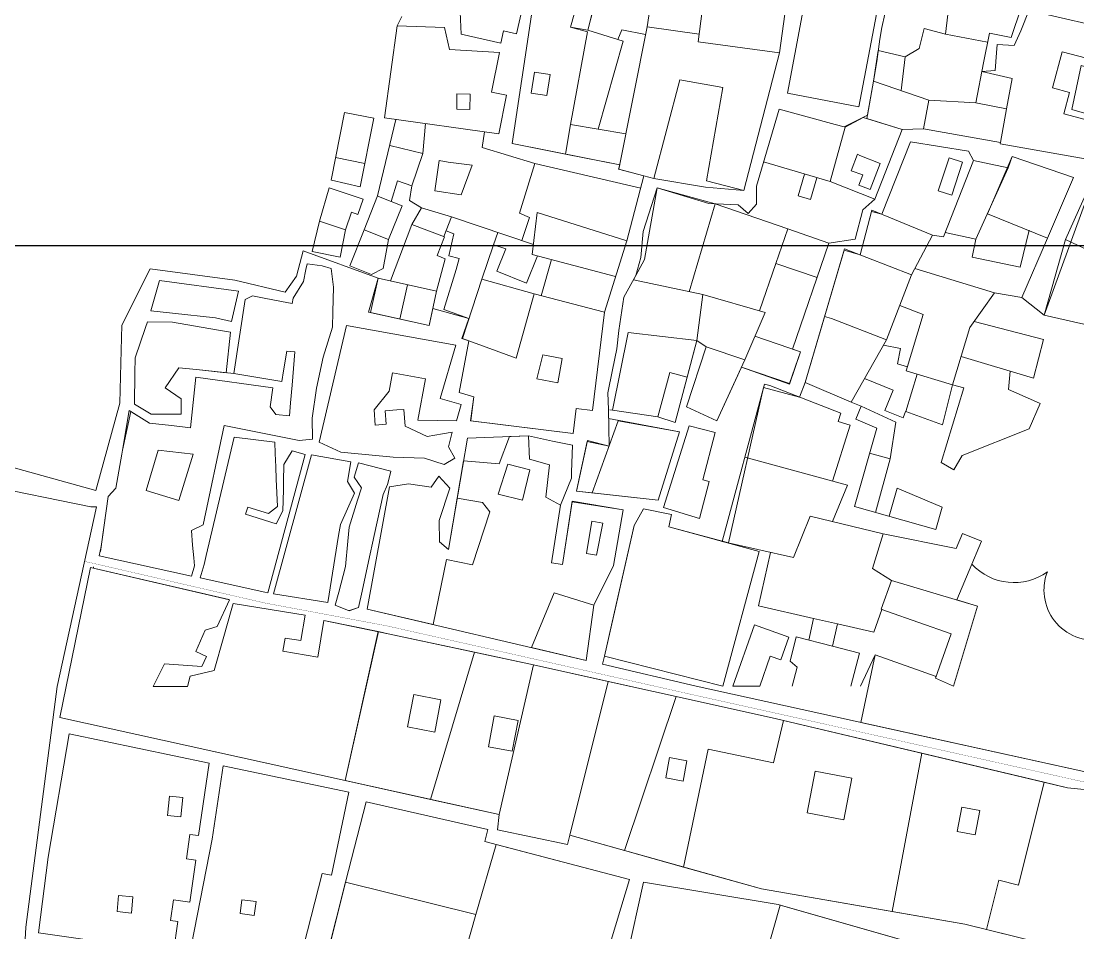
# Model space of a CAD drawing. Header units: millimetres. Extents: x 4203764 to 12476749, y 34048 to 3000914.
# Drawn here: x 11521632 to 11624253, y 2479745 to 2568252 of the extents above; entities that cross this region are included whole.
import ezdxf

# ---------------------------------------------------------------- set-up
doc = ezdxf.new("R2010")
doc.units = ezdxf.units.MM
doc.header["$MEASUREMENT"] = 0
for name, color, linetype, lineweight in [('2', 240, 'Continuous', 25), ('4', 1, 'Continuous', 35), ('building property', 253, 'Continuous', 15), ('streets', 254, 'Continuous', 9)]:
    doc.layers.add(name, color=color, linetype=linetype, lineweight=lineweight)

msp = doc.modelspace()

# ---------------------------------------------------------------- linework, layer by layer
at = {"layer": '2', "const_width": 23.31871}
msp.add_lwpolyline([(11641556.98964, 2479770.6626), (11636152.15864, 2482433.8614), (11637302.27556, 2491127.63066), (11638548.54824, 2498676.23301), (11627983.84877, 2499994.51256), (11627342.22874, 2493837.97708), (11604076.07964, 2499032.66653), (11587304.25409, 2502761.52958), (11557089.79713, 2509560.35222), (11545210.16148, 2511783.78421), (11528594.14751, 2515628.6737), (11527803.18451, 2515801.66313)], dxfattribs=at)
at = {"layer": '4', "lineweight": 30}
msp.add_xline((11792562.75326, 2546470.7114), (1, 0), dxfattribs=at)
at = {"layer": 'building property'}
for p, q in [((11555018.34295, 2554444.77969), (11552165.55516, 2555004.20156)), ((11567509.71298, 2546545.78988), (11567914.53539, 2547748.78054)), ((11559143.74596, 2542667.51744), (11558401.90114, 2539332.58944)), ((11555124.88169, 2492448.77197), (11553122.02133, 2484676.02581)), ((11566938.09128, 2489786.56275), (11555124.88169, 2492448.77197)), ((11582085.30097, 2484679.94973), (11578583.69119, 2468886.06009)), ((11595135.80073, 2482486.01384), (11582085.30097, 2484679.94973)), ((11610195.13806, 2478209.10603), (11595135.80073, 2482486.01384))]:
    msp.add_line(p, q, dxfattribs=at)
for points in [[(11595276.20758, 2565164.87881), (11597097.88269, 2578336.88861), (11584765.46389, 2580840.83265), (11582760.13901, 2570964.21167), (11577792.42745, 2571899.06854), (11577913.96384, 2573304.19981), (11564492.57804, 2574465.07839), (11564121.67807, 2571988.83198), (11564371.57716, 2566974.82759), (11568214.68092, 2566109.71068), (11568485.90116, 2567314.55078), (11569753.80134, 2567029.13515), (11570618.79663, 2570871.69868), (11577139.61719, 2569259.18259), (11576670.15087, 2567360.71742), (11574990.70426, 2567665.29966), (11575324.41078, 2568914.67566), (11572060.66351, 2569786.41782), (11571186.90697, 2568854.83813), (11569321.11587, 2556369.18117), (11579757.77211, 2554289.02791), (11579649.08272, 2553878.05726), (11582107.92962, 2553227.7661)], [(11590303.75099, 2579417.55726), (11597097.88269, 2578336.88861), (11595276.20758, 2565164.87881), (11587365.90789, 2566258.86494), (11587778.78626, 2569244.26997), (11588746.32505, 2569110.46037), (11592648.2927, 2569668.30774), (11593331.00633, 2575655.52733), (11589640.58011, 2576076.34108), (11590303.75099, 2579417.55726)], [(11564492.57804, 2574465.07839), (11564121.67807, 2571988.83198), (11564371.57716, 2566974.82759), (11568214.68092, 2566109.71068), (11568485.90116, 2567314.55078), (11569753.80134, 2567029.13515), (11570618.79663, 2570871.69868), (11577139.61719, 2569259.18259)], [(11588118.27124, 2569197.31955), (11588295.19207, 2572129.37426), (11583199.43855, 2572885.3091), (11582428.69212, 2567689.71071), (11587467.41865, 2566992.86013)], [(11596047.91981, 2561256.65596), (11596048.84616, 2561256.41004), (11602985.93978, 2559947.04871), (11605232.51516, 2571849.57196), (11598294.37889, 2573158.56303), (11596047.90686, 2561256.58734)], [(11598294.4822, 2573159.11059), (11605232.51516, 2571849.57196), (11602985.93978, 2559947.04871), (11596048.84616, 2561256.41004), (11598294.4822, 2573159.11059)], [(11582910.26046, 2570935.96082), (11577792.42745, 2571899.06854), (11576670.15087, 2567360.71742)], [(11607494.13031, 2564773.34969), (11608833.02457, 2565609.84704), (11609334.47499, 2567532.77611), (11611397.49133, 2566994.79454), (11611838.90597, 2570851.59457)], [(11574506.25385, 2555335.71974), (11569321.11587, 2556369.18117), (11571186.90697, 2568854.83813), (11572060.66351, 2569786.41782), (11575324.41078, 2568914.67566), (11574990.70426, 2567665.29966), (11576644.80301, 2567223.49229), (11574978.99296, 2558205.33519)], [(11562760.11163, 2567626.67367), (11563244.52687, 2565501.79449), (11568080.38807, 2565213.92356), (11567315.02363, 2561343.07967), (11568766.69282, 2561056.04769), (11568029.04112, 2557325.36145), (11556908.98694, 2558864.20602), (11558143.92603, 2567788.16747), (11562760.11163, 2567626.67367)], [(11595276.20758, 2565164.87881), (11591823.01302, 2551809.75012), (11588200.33902, 2552746.4538), (11589779.42911, 2561819.72025), (11585613.4419, 2562544.75894), (11583081.29565, 2552970.34002), (11579674.51979, 2553871.32992), (11582428.69212, 2567689.71071)], [(11576670.15087, 2567360.71742), (11580103.26551, 2566294.18033), (11577670.29855, 2557761.97076)], [(11579589.38625, 2566453.82291), (11579951.3696, 2567405.25043), (11582279.5095, 2566941.22366)], [(11611397.49133, 2566994.79454), (11615485.14006, 2566197.95548)], [(11627549.56952, 2567431.81584), (11628380.07164, 2566952.75851), (11627308.81662, 2564081.93205), (11622718.52933, 2565279.69071), (11621802.38644, 2561768.667), (11623451.17819, 2561338.44239), (11622903.66411, 2559240.15081), (11626418.7203, 2558322.95571), (11625495.92717, 2554786.44565), (11616721.29005, 2556331.33237)], [(11547260.15995, 2541942.05269), (11548359.16366, 2543482.83028), (11549012.33668, 2545962.55257), (11556304.53354, 2543299.09181), (11555562.68872, 2539964.16381), (11561241.11355, 2538701.01508), (11561612.03597, 2540368.47908), (11565116.98324, 2539383.85702), (11564419.32969, 2537452.49001), (11565114.68891, 2537201.31049), (11564159.02813, 2532201.11981), (11565580.37516, 2531765.18041), (11565298.0374, 2529437.08505), (11575249.71694, 2528230.20369), (11575543.24874, 2530650.60268), (11577116.08363, 2530459.85848), (11578272.08553, 2539991.99708), (11580445.06041, 2546940.21201), (11582107.92962, 2553227.7661), (11583081.29565, 2552970.34002), (11588093.99747, 2552135.42777), (11591823.01302, 2551809.75012), (11595276.20758, 2565164.87881)], [(11607080.84371, 2561503.64042), (11607494.13031, 2564773.34969), (11604871.73489, 2565416.58757), (11604397.80217, 2562436.10187)], [(11626418.7203, 2558322.95571), (11622903.66411, 2559240.15081), (11623451.17819, 2561338.44239), (11621802.38644, 2561768.667), (11622718.52933, 2565279.69071), (11627308.81662, 2564081.93205)], [(11615094.52877, 2564194.18605), (11614337.30945, 2560309.77989), (11609763.88525, 2560571.17897)], [(11624580.93872, 2563957.15122), (11627998.05217, 2562921.81267), (11627351.42888, 2560787.64591), (11629402.67319, 2560166.14699), (11628619.73063, 2558239.30662), (11623671.35407, 2559680.47979), (11624580.93872, 2563957.15122)], [(11624580.93872, 2563957.15122), (11623671.35407, 2559680.47979), (11627165.27464, 2558662.90473)], [(11571454.5968, 2563307.02138), (11572991.36546, 2563072.9022), (11572680.01156, 2561029.1614), (11571174.71686, 2561258.48567), (11571486.07076, 2563302.22647)], [(11604397.80217, 2562436.10187), (11609763.88525, 2560571.17897), (11609245.92524, 2557797.49353), (11607184.45884, 2557736.96887), (11603756.47132, 2558798.03692), (11604397.80217, 2562436.10187)], [(11614931.16004, 2563356.1323), (11617878.58603, 2562669.17932), (11617323.04669, 2559749.18566)], [(11563953.4114, 2561205.77998), (11565241.43308, 2561177.05296), (11565208.10571, 2559682.76751), (11563951.25859, 2559710.79924), (11563953.4114, 2561205.77998)], [(11551762.58689, 2552818.40484), (11554571.29185, 2552165.0299), (11555879.26134, 2558835.05754), (11553026.47355, 2559394.47941), (11551738.04736, 2552824.11335)], [(11609245.92524, 2557797.49353), (11616746.9102, 2556476.84952), (11617323.04669, 2559749.18566), (11614341.33595, 2560330.43512)], [(11556235.0929, 2551284.03776), (11558035.63836, 2558708.29478)], [(11603388.41473, 2558911.96181), (11607184.45884, 2557736.96887), (11604525.26664, 2550968.73019), (11600196.1088, 2552669.62511), (11601640.05017, 2557957.96205), (11603388.41473, 2558911.96181)], [(11560915.73714, 2558309.73338), (11560656.7972, 2555397.82861), (11557422.98066, 2556182.10017)], [(11566618.45807, 2557520.56446), (11566410.23263, 2555996.43478), (11571513.16096, 2554426.30352), (11570036.06806, 2549625.74993), (11570989.44745, 2549182.68922), (11570243.21544, 2546965.14862)], [(11580361.60415, 2557318.60634), (11574978.99296, 2558205.33519), (11574506.25385, 2555335.71974), (11579757.77211, 2554289.02791)], [(11578811.35714, 2530520.21684), (11579073.90289, 2530480.99025), (11583477.45787, 2529823.06121), (11585144.85765, 2529282.61929), (11587240.83866, 2537263.68787), (11588150.08997, 2536619.66231), (11586251.24043, 2530811.7818), (11589176.89457, 2529461.19235), (11591582.98999, 2534673.28924), (11596257.79551, 2533079.79545), (11597309.07583, 2536163.9186), (11596549.3363, 2536424.03693), (11600070.70705, 2546709.06609), (11602631.22069, 2547101.01671), (11603356.06928, 2549920.96521), (11604525.26664, 2550968.73019), (11607184.45884, 2557736.96887), (11609245.92524, 2557797.49353), (11616746.9102, 2556476.84952), (11616721.29005, 2556331.33237), (11625495.92717, 2554786.44565)], [(11626300.6518, 2554258.85498), (11620980.87609, 2539712.58955), (11618821.38065, 2541426.77048), (11621302.93029, 2547197.61643), (11623828.83707, 2553071.61494), (11617874.99995, 2555107.75117), (11617476.19057, 2554002.5296), (11614104.68226, 2554732.39602), (11613622.64823, 2555640.8995), (11608002.75089, 2556547.37077), (11605208.58916, 2549521.61949), (11604222.58394, 2549777.31297), (11603127.10492, 2545552.92665), (11601557.3223, 2546014.904), (11597773.09745, 2533156.24235), (11597230.22015, 2531750.18409), (11593737.16348, 2532694.33332), (11590321.53579, 2517610.01613), (11584539.00656, 2519167.03715), (11584783.49358, 2520344.37723), (11582065.87397, 2520908.71944), (11581160.71444, 2519287.50089), (11578275.33148, 2506589.9887), (11578093.50283, 2505815.21246)], [(11605208.58916, 2549521.61949), (11608002.75089, 2556547.37077), (11613622.64823, 2555640.8995), (11614104.68226, 2554732.39602), (11611217.56875, 2547301.35512), (11610147.12018, 2547461.28965)], [(11560656.7972, 2555397.82861), (11559572.44232, 2552253.10264), (11558165.78871, 2552738.14068), (11557565.98395, 2550755.3088)], [(11603071.66559, 2555197.64886), (11605048.2011, 2554433.09245), (11604069.18968, 2551902.14666), (11602993.71602, 2552318.15755), (11603386.08793, 2553327.27408), (11602238.19707, 2553705.60048), (11602837.34629, 2555329.18526), (11603071.66559, 2555197.64886)], [(11563113.80203, 2554558.72881), (11565425.45818, 2554283.98207), (11564357.08139, 2551389.12552), (11561803.88152, 2551767.15125), (11562243.78778, 2554738.29445), (11563113.80203, 2554558.72881)], [(11600196.1088, 2552669.62511), (11593721.67226, 2554583.42167)], [(11611746.5466, 2554982.35705), (11613054.60886, 2554561.50021), (11612020.17819, 2551346.39329), (11610672.16219, 2551780.10487), (11611746.5466, 2554982.35705)], [(11614104.68226, 2554732.39602), (11617476.19057, 2554002.5296), (11614358.73711, 2547095.19314)], [(11617874.99995, 2555107.75117), (11623828.83707, 2553071.61494), (11621302.93029, 2547197.61643), (11615463.0532, 2549542.02446), (11617874.99995, 2555107.75117)], [(11626300.6518, 2554258.85498), (11623041.55743, 2547046.46135)], [(11597703.36486, 2553406.46217), (11597104.17695, 2551288.04435), (11598298.31318, 2550950.28662), (11598893.52824, 2553054.65849)], [(11560524.18347, 2550121.90587), (11559356.47328, 2550826.9327), (11559572.44232, 2552253.10264)], [(11551556.19294, 2552064.93636), (11554834.60915, 2550974.93552), (11554342.23252, 2549494.00498), (11553699.57374, 2549707.6748), (11553131.44638, 2547998.90738), (11550607.43138, 2548838.08651), (11551556.19294, 2552064.93636)], [(11556507.84169, 2551175.68165), (11558624.1262, 2550334.93595), (11557317.3665, 2547045.62343), (11554928.3332, 2547994.72524), (11556235.0929, 2551284.03776), (11556507.84169, 2551175.68165)], [(11589027.4245, 2550524.9334), (11583392.23005, 2552072.06139), (11582167.28432, 2545102.97343), (11581093.71589, 2543135.37838)], [(11559557.40617, 2548520.66793), (11560524.18347, 2550121.90587), (11563409.97039, 2549264.62679), (11562683.11892, 2547340.13404)], [(11589027.4245, 2550524.9334), (11586496.516, 2541985.2554)], [(11589027.4245, 2550524.9334), (11596076.48456, 2548076.60117)], [(11604525.26664, 2550968.73019), (11603356.06928, 2549920.96521), (11602631.22069, 2547101.01671), (11600070.70705, 2546709.06609)], [(11563409.97039, 2549264.62679), (11571387.01754, 2546580.24395)], [(11578272.08553, 2539991.99708), (11580445.06041, 2546940.21201), (11571748.45531, 2549659.97594), (11571272.66541, 2545605.87458), (11579358.57297, 2543466.10455)], [(11603127.10492, 2545552.92665), (11604259.00998, 2549917.77906), (11610147.12018, 2547461.28965), (11608097.87236, 2543633.42252)], [(11550608.59433, 2548842.04184), (11549895.88134, 2545896.08499), (11552617.6728, 2545348.09332), (11553131.44638, 2547998.90738)], [(11557486.03325, 2543036.27071), (11559557.40617, 2548520.66793), (11562734.74637, 2547320.63514), (11562041.80572, 2545485.92846), (11562820.35751, 2545191.88137), (11561982.95838, 2542035.94308)], [(11596548.98461, 2536423.00973), (11600070.70705, 2546709.06609), (11596076.48456, 2548076.60117), (11594928.55807, 2544723.79957), (11598922.78055, 2543356.26449)], [(11554928.3332, 2547994.72524), (11553540.1716, 2544500.51181), (11555663.45949, 2543656.98385), (11556789.87663, 2544240.56881), (11557317.3665, 2547045.62343)], [(11565116.98324, 2539383.85702), (11562675.04584, 2540262.98937), (11563891.85079, 2544127.08558), (11564184.57046, 2545200.73073), (11563151.10796, 2545482.49496), (11563662.47135, 2547607.83187), (11562893.863, 2547898.12349)], [(11621302.93029, 2547197.61643), (11618821.38065, 2541426.77048), (11616155.17733, 2541883.38059), (11613748.03313, 2538506.52829), (11612085.86754, 2532945.8292), (11607594.09393, 2534288.479), (11609234.58804, 2539776.67717), (11606949.33117, 2540659.14855)], [(11619528.36362, 2547960.70651), (11618641.98981, 2544369.50275), (11613990.772, 2545350.43019), (11614358.73711, 2547095.19314), (11611381.42501, 2547723.09905)], [(11623041.55743, 2547046.46135), (11629070.18621, 2544199.73929), (11627690.48629, 2538175.83681), (11620980.87609, 2539712.58955), (11623041.55743, 2547046.46135)], [(11571770.6682, 2545474.08833), (11570711.5351, 2542821.99116), (11567829.37635, 2543973.0009), (11568698.88017, 2546150.26139), (11567509.71298, 2546545.78988), (11566362.33493, 2543196.54304)], [(11597773.09745, 2533156.24235), (11601595.43088, 2546144.39561), (11608097.87236, 2543633.42252), (11605658.46468, 2537316.30755), (11600319.95984, 2539377.8166), (11599661.12898, 2539571.70646)], [(11573138.84343, 2545112.02874), (11572146.58665, 2541574.22109)], [(11528962.64701, 2521103.0964), (11528391.68203, 2521111.01527), (11517903.1709, 2523221.8217), (11518380.59489, 2525594.12201), (11528873.58657, 2522677.76766), (11531232.32608, 2531164.47092), (11531323.13542, 2535049.99635), (11531409.51437, 2538745.95567), (11534146.99656, 2544207.53767), (11542372.82898, 2543098.32517), (11547260.15995, 2541942.05269)], [(11594928.55807, 2544723.79957), (11593351.96239, 2540118.96422)], [(11608423.16236, 2544241.04394), (11616155.17733, 2541883.38059)], [(11556304.53354, 2543299.09181), (11561982.95838, 2542035.94308), (11561241.11355, 2538701.01508), (11555365.11407, 2540008.1137), (11556304.53354, 2543299.09181)], [(11566362.33493, 2543196.54304), (11571438.73346, 2541772.75425), (11569692.75336, 2535547.60983), (11564479.08351, 2537430.90557), (11566362.33493, 2543196.54304)], [(11581093.71589, 2543135.37838), (11587827.11098, 2541702.00452), (11587240.83866, 2537263.68787)], [(11565114.68891, 2537201.31049), (11564159.02813, 2532201.11981), (11565580.37516, 2531765.18041), (11565277.58776, 2529439.56507), (11575249.71694, 2528230.20369), (11575543.24874, 2530650.60268), (11577116.08363, 2530459.85848), (11578272.08553, 2539991.99708), (11571438.73346, 2541772.75425)], [(11587827.11098, 2541702.00452), (11593877.70387, 2539968.32308), (11591905.16378, 2535371.18384)], [(11614168.55931, 2539096.46171), (11620928.2071, 2537336.56984), (11619955.6721, 2533601.11645), (11612911.16156, 2535706.81266)], [(11579073.90289, 2530480.99025), (11583477.45787, 2529823.06121), (11584613.27029, 2534148.00346), (11586305.86428, 2533703.49596), (11587240.83866, 2537263.68787), (11580581.37775, 2538034.64043), (11579073.90289, 2530480.99025)], [(11588150.08997, 2536619.66231), (11587240.83866, 2537263.68787)], [(11592891.43382, 2537669.75346), (11597309.07583, 2536163.9186), (11596235.50414, 2533014.39965), (11591582.98999, 2534673.28924)], [(11605658.46468, 2537316.30755), (11602230.47907, 2531272.84771), (11597773.09745, 2533156.24235)], [(11605375.28333, 2536801.5495), (11607025.97343, 2536473.61946), (11606729.5852, 2534981.70027), (11607713.40361, 2534687.6241)], [(11572310.88655, 2535862.73193), (11574183.87379, 2535509.59323), (11573736.12324, 2533134.80094), (11571712.89084, 2533516.26732), (11572310.88655, 2535862.73193)], [(11588150.08997, 2536619.66231), (11591905.16378, 2535371.18384), (11589176.89457, 2529461.19235), (11586251.24043, 2530811.7818), (11588150.08997, 2536619.66231)], [(11586305.86428, 2533703.49596), (11585144.85765, 2529282.61929), (11583477.45787, 2529823.06121)], [(11612085.86754, 2532945.8292), (11611111.99244, 2529073.33014), (11607557.7368, 2530350.49029), (11608641.28735, 2533975.45921)], [(11617674.79187, 2534282.90134), (11617532.30421, 2532478.90589), (11619934.62849, 2531426.67645), (11620607.57041, 2531131.9247), (11619531.06268, 2528674.17114), (11613023.92108, 2526099.5443), (11612204.31138, 2524694.98267), (11610962.72959, 2525419.48805), (11613189.4366, 2532668.29823), (11612085.86754, 2532945.8292)], [(11593823.70286, 2533014.50195), (11589698.13098, 2517751.17722), (11596626.06725, 2516182.44523), (11598268.80663, 2520197.4476)], [(11600433.15808, 2523602.03791), (11602142.38093, 2529015.29354), (11600981.09049, 2529381.96829), (11601240.01583, 2530202.00711), (11594342.12067, 2532865.2756), (11593821.41026, 2533006.02005)], [(11603539.56031, 2533574.2691), (11606311.78292, 2532443.84169), (11605505.39253, 2530466.2767), (11607297.11457, 2529735.66737), (11607522.57998, 2530363.12328)], [(11602230.47907, 2531272.84771), (11603207.58048, 2530859.98928), (11602678.26382, 2529607.26917), (11604718.71319, 2528745.11023), (11602562.63405, 2521149.11989), (11610458.10933, 2518908.03363), (11611070.07976, 2521064.04052), (11606717.80216, 2522918.64119), (11605943.1716, 2520189.57332)], [(11606024.03251, 2525762.34658), (11606570.07049, 2529321.67926), (11603207.58048, 2530859.98928)], [(11575576.30274, 2522636.42817), (11583486.47257, 2521761.78171), (11585579.96062, 2528397.35553), (11578684.12698, 2529668.65847)], [(11579613.6954, 2529457.84448), (11585579.96062, 2528397.35553), (11583486.47257, 2521761.78171), (11577101.12696, 2522467.82469), (11579613.6954, 2529457.84448)], [(11586493.77777, 2528970.90465), (11589035.36189, 2528303.97721), (11587831.53933, 2523716.34723), (11588456.37926, 2523552.38536), (11587512.01799, 2519953.53264), (11584022.46695, 2521043.79466), (11586493.77777, 2528970.90465)], [(11586493.77777, 2528970.90465), (11589035.36189, 2528303.97721), (11587831.53933, 2523716.34723), (11588456.37926, 2523552.38536), (11587512.01799, 2519953.53264), (11584022.46695, 2521043.79466), (11586498.7734, 2528969.59377)], [(11561629.22566, 2509679.13743), (11562955.37814, 2515984.16163), (11565468.05646, 2515455.66333), (11567146.4198, 2520615.90437), (11566435.76295, 2521527.72106), (11563977.61087, 2521948.99103), (11564599.31931, 2525576.72147), (11568057.81639, 2525278.09302), (11569058.00861, 2527916.14241), (11570917.71426, 2527986.98423), (11571003.48292, 2525735.42616), (11572928.45814, 2525178.67318), (11572574.55143, 2522036.868), (11573995.44861, 2521277.34885), (11573135.1651, 2515652.41059), (11574202.99171, 2515489.09615), (11575146.50899, 2521658.25596), (11580083.88494, 2520823.70608), (11579167.37663, 2515401.44651), (11577246.36372, 2511549.60008)], [(11534943.74811, 2526596.43932), (11538353.9244, 2526227.59481), (11536947.22074, 2521710.69716), (11533780.3595, 2522696.95712), (11534943.74811, 2526596.43932)], [(11578722.69265, 2526979.05553), (11576607.73697, 2527433.77322), (11575707.03587, 2523244.48628), (11575576.30274, 2522636.42817), (11577101.12696, 2522467.82469)], [(11600437.85695, 2519669.96672), (11601885.99503, 2523209.34606), (11591902.79309, 2525907.737)], [(11604612.01267, 2520567.41529), (11606024.03251, 2525762.34658), (11604026.20667, 2526305.37008)], [(11568880.31797, 2525232.64383), (11571040.28687, 2524694.23157), (11570307.96318, 2521756.34087), (11567958.0393, 2522342.10293), (11568880.31797, 2525232.64383)], [(11528962.64701, 2521103.0964), (11525147.31666, 2503658.18619), (11522101.20202, 2480298.11882), (11522014.47242, 2479098.66063), (11519917.81205, 2469308.25212), (11519917.81205, 2469308.25212), (11518109.77106, 2469608.53216), (11517937.71305, 2468012.87363), (11502583.67891, 2470015.27571), (11498456.36151, 2454213.64399), (11484847.29781, 2457337.63778), (11469889.52605, 2461824.23815)], [(11578275.33148, 2506589.9887), (11579415.52946, 2511633.82119), (11581160.71444, 2519287.50089), (11582065.87397, 2520908.71944), (11584783.49358, 2520344.37723), (11584539.00656, 2519167.03715), (11593302.16427, 2516762.09344), (11589781.97918, 2503683.72933), (11578275.33148, 2506589.9887)], [(11577040.19742, 2519707.71846), (11578105.72214, 2519505.45037), (11577516.42255, 2516401.08896), (11576547.36359, 2516585.045), (11577040.19742, 2519707.71846)], [(11598268.80663, 2520197.4476), (11605360.40052, 2518472.8771)], [(11606152.73697, 2513960.50137), (11604294.39848, 2515103.91026), (11605360.40052, 2518472.8771), (11612448.02718, 2517068.56455), (11613045.1572, 2518518.55411), (11614878.57931, 2517763.52013), (11612491.77526, 2512061.06636)], [(11598588.40499, 2510259.59639), (11593234.93792, 2511476.58719), (11594413.93502, 2516683.35091)], [(11541875.47239, 2512084.90259), (11541813.78592, 2512098.11317), (11528379.20932, 2515218.69529), (11525392.1216, 2500649.40774), (11568040.7479, 2491224.13791), (11567893.82614, 2489750.65565), (11574679.65859, 2488316.74989), (11574924.9211, 2489222.22087), (11593543.132, 2484003.63114), (11613285.14248, 2480585.71066), (11625987.25017, 2477443.3296), (11619869.87453, 2456787.88705), (11618623.5396, 2452386.95216), (11619592.895, 2452047.44265), (11618491.72973, 2449732.71669), (11616629.63238, 2450294.29084), (11614483.8942, 2442897.68445)], [(11605661.67289, 2510980.62389), (11611940.93848, 2508774.61129), (11610426.06939, 2504462.63894), (11612179.86766, 2503692.58038), (11614506.5154, 2511457.36785), (11606152.73697, 2513960.50137), (11605166.91966, 2511154.4391), (11605661.67289, 2510980.62389)], [(11576496.42386, 2506190.02353), (11577246.36372, 2511549.60008), (11573389.98548, 2512764.20556), (11571203.79462, 2507432.12618), (11576496.42386, 2506190.02353)], [(11600906.13777, 2509732.71177), (11604442.33598, 2508928.83634), (11605217.9319, 2511136.51764)], [(11598112.39561, 2508165.66066), (11598588.40499, 2510259.59639), (11600906.13777, 2509732.71177), (11600440.19109, 2507566.71908)], [(11590759.27823, 2503684.11553), (11592856.52071, 2509631.0954), (11596195.56009, 2508453.56068), (11595414.10889, 2506237.66312), (11594371.57735, 2506605.31889), (11593358.77377, 2503685.14278), (11590759.27823, 2503684.11553)], [(11553112.02383, 2494523.35912), (11556320.55196, 2508991.39121)], [(11602204.7436, 2503688.63848), (11603031.05013, 2506900.09126), (11600440.19109, 2507566.71908), (11596903.15094, 2508476.79922), (11596298.4209, 2506126.50679), (11596990.29093, 2505547.68907), (11596494.4819, 2503686.38193)], [(11561399.39968, 2492691.86394), (11565644.06762, 2506994.69734)], [(11603137.40209, 2503689.00704), (11604557.72535, 2506720.95106), (11610487.5699, 2504637.696)], [(11571375.60913, 2505767.24899), (11568040.7479, 2491224.13791)], [(11574924.9211, 2489222.22087), (11578649.99085, 2504147.48074)], [(11580230.08659, 2487735.20999), (11585235.42434, 2502681.11885)], [(11585957.16604, 2486129.93878), (11588335.93963, 2497581.45601), (11594688.61745, 2496261.84203), (11595654.87003, 2500351.99646)], [(11609113.80364, 2497172.47607), (11606231.15244, 2481806.96303)], [(11615365.93989, 2480070.9411), (11616564.63529, 2484873.78823), (11618502.93282, 2484390.02761), (11620992.78782, 2494366.2008)], [(11567775.67802, 2488326.11607), (11565795.97897, 2481521.53136), (11553122.02133, 2484676.02581)]]:
    msp.add_lwpolyline(points, dxfattribs=at)
for points in [[(11538166.86247, 2518809.61421), (11539321.83387, 2519368.02906), (11541348.73909, 2529009.46766), (11548620.72782, 2527548.16494), (11549936.97361, 2527673.68368), (11549909.95722, 2529715.65654), (11550304.25875, 2532637.99862), (11550963.14726, 2535631.34708), (11551866.59796, 2538556.79539), (11551899.65599, 2540024.2464), (11551953.65677, 2542421.34966), (11551726.11497, 2544233.59694), (11550874.71894, 2544494.02882), (11549394.26989, 2544704.61756), (11549287.43946, 2544134.31882), (11549068.81766, 2542967.23804), (11548059.20439, 2541358.69546), (11547958.35359, 2540835.86982), (11546922.69318, 2541035.64423), (11545235.45602, 2541361.10498), (11544103.42628, 2541579.46861), (11543373.28454, 2541214.49387), (11542274.15778, 2534033.24054), (11546933.89468, 2533260.92647), (11547108.89604, 2534316.79264), (11547424.45518, 2536220.71049), (11548224.58751, 2536151.53932), (11547944.74543, 2532914.48727), (11547795.5824, 2531189.05515), (11547687.47122, 2529938.48733), (11546360.68401, 2530053.18765), (11545816.32419, 2530813.45699), (11546071.23705, 2532645.62643), (11538590.82894, 2533686.38837), (11538063.64557, 2528785.71147), (11536228.04991, 2528983.17307), (11534102.38906, 2529211.83803), (11532287.22069, 2530342.84949), (11531470.81524, 2526617.96342), (11531403.51974, 2526227.21637), (11530830.3566, 2522899.18101), (11530083.85316, 2522095.62239), (11529418.32225, 2517253.37313), (11529220.13889, 2516349.15276), (11538178.16237, 2514385.76944), (11538455.26836, 2515369.4401), (11538390.55031, 2516141.41236), (11538285.66978, 2517392.45235), (11538166.86247, 2518809.61421)], [(11542744.86959, 2542042.8639), (11535079.14857, 2543089.95557), (11534230.84838, 2540134.74277), (11536335.34677, 2539906.21339), (11540514.02506, 2539452.44694), (11542067.68822, 2539095.48208), (11542744.86959, 2542042.8639)], [(11541961.58228, 2538049.19145), (11540588.98731, 2538289.46297), (11536320.04784, 2539036.737), (11533913.36999, 2539068.06719), (11533724.45467, 2538517.19954), (11532716.1078, 2535576.91039), (11532687.88849, 2534080.64459), (11532631.38708, 2531084.78383), (11534247.38782, 2530095.58605), (11537188.84405, 2530107.17642), (11537182.96412, 2531599.41103), (11535630.36347, 2532641.50048), (11536948.97524, 2534606.08951), (11538669.85039, 2534420.9688), (11541538.08989, 2534112.422), (11541961.58228, 2538049.19145)], [(11555921.06811, 2530515.6131), (11557378.89273, 2532345.33119), (11557705.04449, 2534117.5766), (11560894.85296, 2533530.54635), (11560155.48457, 2529512.96199), (11563914.00909, 2529449.71976), (11564378.724, 2531020.448), (11562324.58482, 2531628.18464), (11563857.37357, 2536808.98374), (11553218.63868, 2538707.7063), (11550576.84509, 2527394.81314), (11552685.61165, 2526401.56058), (11557775.26923, 2525917.60118), (11560792.0507, 2525813.07673), (11562719.40533, 2525220.69853), (11563755.8664, 2525814.24796), (11563120.32381, 2526924.03785), (11563484.75027, 2528361.72557), (11562537.64654, 2528192.42539), (11561055.84313, 2527927.5446), (11558919.08409, 2528937.20923), (11558802.37022, 2530560.18722), (11558114.10174, 2530510.6915), (11556982.0342, 2530429.28067), (11557076.83197, 2529111.05954), (11556027.50099, 2529035.59858), (11555921.06811, 2530515.6131)], [(11549228.73947, 2526184.14021), (11547954.04999, 2526529.20625), (11547154.36281, 2525218.6918), (11547119.24085, 2523575.23759), (11547101.8046, 2522759.34732), (11547058.02177, 2520710.62737), (11546405.43223, 2519466.35469), (11543436.01403, 2520394.08279), (11543648.32044, 2521073.62083), (11545642.21261, 2520450.67395), (11546512.0829, 2521145.56429), (11546403.72391, 2523789.31759), (11546355.30291, 2524970.69766), (11546301.15312, 2526291.84952), (11546256.42834, 2527383.04911), (11542324.14154, 2527860.57915), (11539610.0223, 2516391.14955), (11539401.19842, 2515508.69356), (11539032.13677, 2514198.59879), (11545302.98995, 2512824.17858), (11545597.03898, 2512768.47523), (11549228.73947, 2526184.14021)], [(11533780.3595, 2522696.95712), (11534943.74811, 2526596.43932), (11538353.9244, 2526227.59481), (11536947.22074, 2521710.69716), (11533780.3595, 2522696.95712)], [(11552631.26023, 2519378.66128), (11554000.52974, 2522424.69012), (11553321.94885, 2523553.23555), (11553660.25792, 2525472.3527), (11549820.73211, 2526149.19852), (11546124.17442, 2512668.61701), (11551405.20342, 2511812.81796), (11552458.82477, 2518314.58364), (11552631.26023, 2519378.66128)], [(11555915.26339, 2518324.68472), (11556778.60388, 2522293.58643), (11557195.8223, 2523258.35625), (11557421.58779, 2524136.86141), (11557530.60891, 2524561.08757), (11554385.71177, 2525369.2891), (11553976.61683, 2523994.75399), (11554685.52618, 2522931.08009), (11554305.71672, 2521733.10607), (11553484.05047, 2519141.45176), (11553355.4928, 2517766.42481), (11553125.03428, 2515301.48685), (11552471.29552, 2512816.38518), (11552143.58564, 2511570.6393), (11553407.25002, 2511047.91967), (11553517.85101, 2511023.67859), (11554392.44517, 2511324.06808), (11554737.03805, 2512908.21162), (11555366.68691, 2515802.79891), (11555915.26339, 2518324.68472)], [(11562955.37814, 2515984.16163), (11565468.05646, 2515455.66333), (11567146.4198, 2520615.90437), (11566435.76295, 2521527.72106), (11563977.61087, 2521948.99103), (11563122.94574, 2516961.93521), (11562264.74902, 2517701.58811), (11562224.93857, 2519765.75631), (11563276.57391, 2522920.86962), (11562184.23146, 2524088.84507), (11561443.74633, 2522998.03865), (11559259.85434, 2523347.6974), (11557399.27265, 2523039.66797), (11555227.40455, 2511181.55118), (11561629.22566, 2509679.13743), (11562955.37814, 2515984.16163)], [(11556318.93003, 2508984.07753), (11551013.12605, 2510078.01712), (11550431.39995, 2506521.82301), (11547049.40063, 2507075.05414), (11547260.98492, 2508368.50613), (11548805.47812, 2508115.85625), (11549209.75775, 2510587.28883), (11542209.69166, 2511732.36727), (11542019.66609, 2511050.3203), (11541313.93765, 2508517.29307), (11540389.43938, 2505199.04886), (11538047.88986, 2504654.20873), (11537775.98362, 2503663.17794), (11536686.79233, 2503662.74752), (11534453.95177, 2503661.86516), (11535542.27861, 2505849.83005), (11539177.44443, 2505596.66453), (11539620.64993, 2506587.16825), (11538591.53976, 2507047.64837), (11539516.53638, 2509114.88945), (11540660.03917, 2509496.08059), (11541874.99913, 2512083.89457), (11528379.20932, 2515218.69529), (11525392.1216, 2500649.40774), (11553112.02383, 2494523.35912), (11556318.93003, 2508984.07753)], [(11565644.06762, 2506994.69734), (11557279.0966, 2508786.1124), (11556318.93003, 2508984.07753), (11553112.02383, 2494523.35912), (11561399.39968, 2492691.86394), (11565644.06762, 2506994.69734)], [(11571375.60913, 2505767.24899), (11565644.06762, 2506994.69734), (11561399.39968, 2492691.86394), (11568040.7479, 2491224.13791), (11571375.60913, 2505767.24899)], [(11578649.99085, 2504147.48074), (11571375.60913, 2505767.24899), (11568040.7479, 2491224.13791), (11567893.82614, 2489750.65565), (11574679.65859, 2488316.74989), (11574924.9211, 2489222.22087), (11578649.99085, 2504147.48074)], [(11585235.42434, 2502681.11885), (11578649.99085, 2504147.48074), (11574924.9211, 2489222.22087), (11580230.08659, 2487735.20999), (11585235.42434, 2502681.11885)], [(11559757.49418, 2502878.0382), (11562399.81565, 2502374.05098), (11561800.81142, 2499233.571), (11559158.48995, 2499737.55821)], [(11562399.81565, 2502374.05098), (11561800.81142, 2499233.571), (11559158.48995, 2499737.55821), (11559757.49418, 2502878.0382), (11562399.81565, 2502374.05098)], [(11588335.93963, 2497581.45601), (11594688.61745, 2496261.84203), (11595654.87003, 2500351.99646), (11594987.96687, 2500509.54476), (11585235.42434, 2502681.11885), (11580230.08659, 2487735.20999), (11585957.16604, 2486129.93878), (11588335.93963, 2497581.45601)], [(11567578.27935, 2500798.11467), (11569887.1786, 2500357.72325), (11569317.40741, 2497370.50728), (11567008.50815, 2497810.8987)], [(11567008.50815, 2497810.8987), (11567578.27935, 2500798.11467), (11569887.1786, 2500357.72325), (11569317.40741, 2497370.50728), (11567008.50815, 2497810.8987)], [(11609113.80364, 2497172.47607), (11595654.87003, 2500351.99646), (11594688.61745, 2496261.84203), (11588335.93963, 2497581.45601), (11585957.16604, 2486129.93878), (11593543.132, 2484003.63114), (11606231.15244, 2481806.96303), (11609113.80364, 2497172.47607)], [(11538602.0356, 2486797.60577), (11537684.93978, 2486930.1074), (11538028.61911, 2489308.84716), (11538865.06634, 2489187.99762), (11539883.01128, 2496233.59475), (11526297.98674, 2499071.65844), (11524244.14085, 2487091.46546), (11523306.06967, 2479753.73189), (11536421.99169, 2477858.74894), (11536854.22466, 2480850.40328), (11536129.50897, 2480955.1099), (11536417.83681, 2482950.74023), (11538012.94522, 2482720.27964), (11538602.0356, 2486797.60577)], [(11584610.02221, 2496769.00536), (11586291.67456, 2496448.25283), (11585914.25885, 2494469.52479), (11584232.6065, 2494790.27732)], [(11584232.6065, 2494790.27732), (11584610.02221, 2496769.00536), (11586291.67456, 2496448.25283), (11585914.25885, 2494469.52479), (11584232.6065, 2494790.27732)], [(11620992.78782, 2494366.2008), (11609113.80364, 2497172.47607), (11606231.15244, 2481806.96303), (11613285.14248, 2480585.71066), (11615365.93989, 2480070.9411), (11616564.63529, 2484873.78823), (11618502.93282, 2484390.02761), (11620992.78782, 2494366.2008)], [(11550873.74765, 2485509.2858), (11551787.32937, 2485350.45497), (11553468.03582, 2493395.53107), (11541246.26037, 2495948.79676), (11540183.51798, 2488833.99662), (11537881.14356, 2477089.58254), (11532863.8013, 2477468.17089), (11531516.49598, 2467868.96028), (11545540.01357, 2464644.79162), (11550873.74765, 2485509.2858)], [(11602303.17166, 2494748.40479), (11598738.57922, 2495428.30276), (11597969.08301, 2491393.96159), (11601533.67545, 2490714.06362)], [(11597969.08301, 2491393.96159), (11598738.57922, 2495428.30276), (11602303.17166, 2494748.40479), (11601533.67545, 2490714.06362), (11597969.08301, 2491393.96159)], [(11637647.92559, 2479539.73733), (11639021.54897, 2479105.87754), (11639531.17087, 2480241.67378), (11635685.77549, 2481967.06927), (11636932.10426, 2491830.9487), (11627748.98222, 2493370.29588), (11623239.6404, 2493835.40737), (11620992.78782, 2494366.2008), (11618502.93282, 2484390.02761), (11616564.63529, 2484873.78823), (11615365.93989, 2480070.9411), (11625987.25017, 2477443.3296), (11622851.63399, 2466855.85815), (11633331.49442, 2464682.39811), (11633456.66442, 2465983.89189), (11635231.74516, 2472399.56787), (11635899.94473, 2472141.52592), (11637647.92559, 2479539.73733)], [(11536031.48765, 2493022.91901), (11537335.73175, 2492897.36222), (11537154.86222, 2491018.54701), (11535850.61813, 2491144.1038)], [(11535850.61813, 2491144.1038), (11536031.48765, 2493022.91901), (11537335.73175, 2492897.36222), (11537154.86222, 2491018.54701), (11535850.61813, 2491144.1038)], [(11612990.94801, 2491962.38815), (11614719.0654, 2491632.77305), (11614267.83218, 2489267.03205), (11612539.71479, 2489596.64715)], [(11614267.83218, 2489267.03205), (11612539.71479, 2489596.64715), (11612990.94801, 2491962.38815), (11614719.0654, 2491632.77305), (11614267.83218, 2489267.03205)], [(11576472.62282, 2468909.55636), (11578525.54644, 2477644.25192), (11580698.2605, 2484913.12684), (11567775.67802, 2488326.11607), (11565795.97897, 2481521.53136), (11563300.98418, 2472736.45345), (11551013.21125, 2476226.22666), (11546360.50809, 2457583.29263), (11547721.90106, 2457435.34928), (11546217.56372, 2452750.39697), (11557060.54761, 2449343.24899), (11562091.99822, 2462852.07769), (11573186.28025, 2459146.85606), (11576472.62282, 2468909.55636)], [(11565795.97897, 2481521.53136), (11553122.02133, 2484676.02581), (11551013.21125, 2476226.22666), (11563300.98418, 2472736.45345)], [(11531093.75417, 2483365.10614), (11532488.58732, 2483230.82853), (11532338.43547, 2481671.09874), (11530943.60232, 2481805.37634)], [(11531093.75417, 2483365.10614), (11532488.58732, 2483230.82853), (11532338.43547, 2481671.09874), (11530943.60232, 2481805.37634), (11531093.75417, 2483365.10614)], [(11543077.31906, 2482964.84818), (11544453.36359, 2482777.51759), (11544270.43249, 2481433.78963), (11542894.38796, 2481621.12021)], [(11542894.38796, 2481621.12021), (11543077.31906, 2482964.84818), (11544453.36359, 2482777.51759), (11544270.43249, 2481433.78963), (11542894.38796, 2481621.12021)], [(11610195.13806, 2478209.10603), (11595343.94603, 2482426.8998), (11590488.63869, 2465330.97109), (11605339.83072, 2461113.17732)]]:
    msp.add_lwpolyline(points, close=True, dxfattribs=at)
msp.add_lwpolyline([(11626940.73297, 2503698.41349), (11628398.5292, 2508858.97384, -0.585554992), (11620963.74416, 2513026.86817, -0.0924905593), (11621291.82657, 2514789.15758, -0.3793499335), (11613951.09518, 2515547.61331), (11612491.77526, 2512061.06636), (11614506.5154, 2511457.36785), (11612179.86766, 2503692.58038), (11610426.06939, 2504462.63894), (11610487.5699, 2504637.696), (11604557.72535, 2506720.95106), (11603164.36653, 2500164.29302), (11626447.42431, 2495039.26997), (11626819.51992, 2500851.04194), (11626940.73297, 2503698.41349)], format="xyb", close=True, dxfattribs=at)
at = {"layer": 'streets'}
for p, q in [((11571375.60913, 2505767.24899), (11557279.0966, 2508786.1124)), ((11594987.96687, 2500509.54476), (11571375.60913, 2505767.24899)), ((11626447.42431, 2495039.26997), (11587180.18468, 2503682.70117)), ((11623239.6404, 2493835.40737), (11594987.96687, 2500509.54476)), ((11627748.98222, 2493370.29588), (11623239.6404, 2493835.40737)), ((11566674.50813, 2488616.94656), (11566938.09128, 2489786.56275)), ((11580698.2605, 2484913.12684), (11566674.50813, 2488616.94656)), ((11553122.02133, 2484676.02581), (11546360.50809, 2457583.29263)), ((11578525.54644, 2477644.25192), (11580698.2605, 2484913.12684))]:
    msp.add_line(p, q, dxfattribs=at)
for points in [[(11581797.33179, 2552053.34983), (11571513.16096, 2554426.30352), (11566410.23263, 2555996.43478), (11566621.09819, 2557520.19911), (11568029.04112, 2557325.36145), (11568766.69282, 2561056.04769), (11567315.02363, 2561343.07967), (11568080.38807, 2565213.92356), (11563244.52687, 2565501.79449), (11562760.11163, 2567626.67367), (11558143.92603, 2567788.16747), (11558611.30056, 2568715.48477)], [(11575576.30274, 2522636.42817), (11576632.67584, 2527549.76739), (11578722.69265, 2526979.05553), (11578710.32702, 2528799.03769), (11578657.92695, 2530538.27925), (11578608.38629, 2532182.61249), (11579057.741, 2534386.44568), (11579474.11789, 2536428.54108), (11579676.50772, 2538225.82224), (11580173.78091, 2541449.35682), (11581333.09385, 2543574.10112), (11581806.97804, 2545293.64917), (11582040.39651, 2547822.95483), (11583392.23005, 2552072.06139), (11588416.24049, 2550552.4374), (11591275.62213, 2550423.76189), (11592250.72854, 2549580.39967), (11593029.7348, 2550481.09688), (11593029.49215, 2552241.75368), (11595236.02697, 2559706.53332), (11600695.33916, 2558215.90842), (11601541.9115, 2557984.75809), (11603814.24883, 2559125.79028), (11604397.80217, 2562436.10187), (11604734.0037, 2564343.26573), (11605009.46607, 2566489.9094), (11605217.43767, 2567627.05596), (11605495.17299, 2568920.41209)], [(11618755.88588, 2569556.42016), (11617788.24795, 2566660.77752), (11615656.37491, 2567076.36111), (11615094.52877, 2564194.18605), (11614931.16004, 2563356.1323), (11616237.90043, 2563470.83021), (11616357.2823, 2565185.97423), (11616413.65018, 2565995.80441), (11618064.53857, 2565880.89503), (11618716.25259, 2567310.66655), (11619522.47026, 2569356.73124)], [(11620532.87887, 2569060.8741), (11627549.56952, 2567431.81584)], [(11542274.15778, 2534033.24054), (11543373.28454, 2541214.49387), (11544103.42628, 2541579.46861), (11545235.45602, 2541361.10498), (11546922.69318, 2541035.64423), (11547958.35359, 2540835.86982), (11548059.20439, 2541358.69546), (11549068.81766, 2542967.23804), (11549287.43946, 2544134.31882), (11549394.26989, 2544704.61756), (11550874.71894, 2544494.02882), (11551726.11497, 2544233.59694), (11551953.65677, 2542421.34966), (11551899.65599, 2540024.2464), (11551866.59796, 2538556.79539), (11550963.14726, 2535631.34708), (11550304.25875, 2532637.99862), (11549909.95722, 2529715.65654), (11549936.97361, 2527673.68368), (11548620.72782, 2527548.16494), (11541348.73909, 2529009.46766), (11539321.83387, 2519368.02906), (11538166.86247, 2518809.61421), (11538285.66978, 2517392.45235), (11538390.55031, 2516141.41236), (11538455.26836, 2515369.4401), (11538178.16237, 2514385.76944)], [(11535079.14857, 2543089.95557), (11542744.86959, 2542042.8639), (11542067.68822, 2539095.48208), (11540514.02506, 2539452.44694), (11536335.34677, 2539906.21339), (11534230.84838, 2540134.74277), (11535079.14857, 2543089.95557)], [(11529351.23505, 2516765.26215), (11530083.85316, 2522095.62239), (11530830.3566, 2522899.18101), (11531403.51974, 2526227.21637), (11531738.08239, 2528169.83317), (11532129.27431, 2530441.26414), (11534102.38906, 2529211.83803), (11536228.04991, 2528983.17307), (11538063.64557, 2528785.71147), (11538590.82894, 2533686.38837), (11546071.23705, 2532645.62643), (11545816.32419, 2530813.45699), (11546360.68401, 2530053.18765), (11547687.47122, 2529938.48733), (11547795.5824, 2531189.05515), (11547944.74543, 2532914.48727), (11548224.58751, 2536151.53932), (11547424.45518, 2536220.71049), (11547108.89604, 2534316.79264), (11546933.89468, 2533260.92647), (11542274.15778, 2534033.24054), (11538669.85039, 2534420.9688), (11536948.97524, 2534606.08951), (11535630.36347, 2532641.50048), (11537182.96412, 2531599.41103), (11537188.84405, 2530107.17642), (11534247.38782, 2530095.58605), (11532631.38708, 2531084.78383), (11532687.88849, 2534080.64459), (11532716.1078, 2535576.91039), (11533724.45467, 2538517.19954), (11533913.36999, 2539068.06719), (11536320.04784, 2539036.737), (11540588.98731, 2538289.46297), (11541961.58228, 2538049.19145), (11541538.08989, 2534112.422)], [(11550576.84509, 2527394.81314), (11553218.63868, 2538707.7063), (11563857.37357, 2536808.98374), (11562324.58482, 2531628.18464), (11564378.724, 2531020.448), (11563914.00909, 2529449.71976), (11560155.48457, 2529512.96199), (11560894.85296, 2533530.54635), (11557705.04449, 2534117.5766), (11557378.89273, 2532345.33119), (11555921.06811, 2530515.6131), (11556027.50099, 2529035.59858), (11557076.83197, 2529111.05954), (11556982.0342, 2530429.28067), (11558114.10174, 2530510.6915), (11558802.37022, 2530560.18722), (11558919.08409, 2528937.20923), (11561055.84313, 2527927.5446), (11562537.64654, 2528192.42539), (11563484.75027, 2528361.72557), (11563120.32381, 2526924.03785), (11563755.8664, 2525814.24796), (11562719.40533, 2525220.69853), (11560792.0507, 2525813.07673), (11557775.26923, 2525917.60118), (11552685.61165, 2526401.56058), (11550576.84509, 2527394.81314)], [(11545597.03898, 2512768.47523), (11549228.73947, 2526184.14021), (11547954.04999, 2526529.20625), (11547154.36281, 2525218.6918), (11547119.24085, 2523575.23759), (11547101.8046, 2522759.34732), (11547058.02177, 2520710.62737), (11546405.43223, 2519466.35469), (11543436.01403, 2520394.08279), (11543648.32044, 2521073.62083), (11545642.21261, 2520450.67395), (11546512.0829, 2521145.56429), (11546403.72391, 2523789.31759), (11546355.30291, 2524970.69766), (11546301.15312, 2526291.84952), (11546256.42834, 2527383.04911), (11542324.14154, 2527860.57915), (11539610.0223, 2516391.14955), (11539401.19842, 2515508.69356), (11539032.13677, 2514198.59879)], [(11576496.42386, 2506190.02353), (11555227.40455, 2511181.55118), (11557399.27265, 2523039.66797), (11559259.85434, 2523347.6974), (11561443.74633, 2522998.03865), (11562184.23146, 2524088.84507), (11563276.57391, 2522920.86962), (11562224.93857, 2519765.75631), (11562264.74902, 2517701.58811), (11563122.94574, 2516961.93521), (11564484.65393, 2524907.63764), (11564973.57731, 2527760.55405), (11570917.71426, 2527986.98423), (11573218.66002, 2527481.58326), (11575168.59495, 2527092.8854), (11575091.63266, 2524483.41416), (11575091.86352, 2523899.21069)], [(11554385.71177, 2525369.2891), (11557530.60891, 2524561.08757), (11557421.58779, 2524136.86141), (11557195.8223, 2523258.35625), (11556778.60388, 2522293.58643), (11555915.26339, 2518324.68472), (11555366.68691, 2515802.79891), (11554737.03805, 2512908.21162), (11554392.44517, 2511324.06808), (11553489.44128, 2511013.92093), (11552143.58564, 2511570.6393), (11552471.29552, 2512816.38518), (11553125.03428, 2515301.48685), (11553355.4928, 2517766.42481), (11553484.05047, 2519141.45176), (11554305.71672, 2521733.10607), (11554685.52618, 2522931.08009), (11553976.61683, 2523994.75399), (11554385.71177, 2525369.2891)], [(11576496.42386, 2506190.02353), (11577246.36372, 2511549.60008), (11579167.37663, 2515401.44651), (11580083.88494, 2520823.70608), (11575134.63963, 2521580.64846), (11574202.99171, 2515489.09615), (11573135.1651, 2515652.41059), (11573995.44861, 2521277.34885), (11575091.86352, 2523899.21069)], [(11529418.32225, 2517253.37313), (11529220.13889, 2516349.15276)], [(11538178.16237, 2514385.76944), (11529220.13889, 2516349.15276)], [(11528644.96182, 2515156.96633), (11528669.57152, 2515279.31131)], [(11545302.98995, 2512824.17858), (11539032.13677, 2514198.59879)], [(11545302.98995, 2512824.17858), (11545597.03898, 2512768.47523)], [(11541875.47239, 2512084.90259), (11540660.03917, 2509496.08059), (11539516.53638, 2509114.88945), (11538591.53976, 2507047.64837), (11539620.64993, 2506587.16825), (11539177.44443, 2505596.66453), (11535542.27861, 2505849.83005), (11534453.95177, 2503661.86516), (11536686.79233, 2503662.74752), (11537775.98362, 2503663.17794), (11538047.88986, 2504654.20873), (11540389.43938, 2505199.04886), (11541313.93765, 2508517.29307), (11542019.66609, 2511050.3203), (11542209.69166, 2511732.36727), (11549209.75775, 2510587.28883), (11548805.47812, 2508115.85625), (11547260.98492, 2508368.50613), (11547049.40063, 2507075.05414), (11550431.39995, 2506521.82301), (11551013.12605, 2510078.01712), (11557279.0966, 2508786.1124)], [(11553517.85101, 2511023.67859), (11553407.25002, 2511047.91967)], [(11587180.18468, 2503682.70117), (11578093.50283, 2505815.21246)]]:
    msp.add_lwpolyline(points, dxfattribs=at)
for points in [[(11546124.17442, 2512668.61701), (11551405.20342, 2511812.81796), (11552458.82477, 2518314.58364), (11552631.26023, 2519378.66128), (11554000.52974, 2522424.69012), (11553321.94885, 2523553.23555), (11553660.25792, 2525472.3527), (11549820.73211, 2526149.19852), (11546124.17442, 2512668.61701)], [(11539883.01128, 2496233.59475), (11538865.06634, 2489187.99762), (11538028.61911, 2489308.84716), (11537684.93978, 2486930.1074), (11538602.0356, 2486797.60577), (11538012.94522, 2482720.27964), (11536417.83681, 2482950.74023), (11536129.50897, 2480955.1099), (11536854.22466, 2480850.40328), (11536421.99169, 2477858.74894), (11523306.06967, 2479753.73189), (11524244.14085, 2487091.46546), (11526297.98674, 2499071.65844), (11539883.01128, 2496233.59475)], [(11541246.26037, 2495948.79676), (11553468.03582, 2493395.53107), (11551787.32937, 2485350.45497), (11550873.74765, 2485509.2858), (11545540.01357, 2464644.79162), (11531516.49598, 2467868.96028), (11532863.8013, 2477468.17089), (11537881.14356, 2477089.58254), (11540183.51798, 2488833.99662), (11541246.26037, 2495948.79676)]]:
    msp.add_lwpolyline(points, close=True, dxfattribs=at)

doc.saveas('drawing.dxf')
